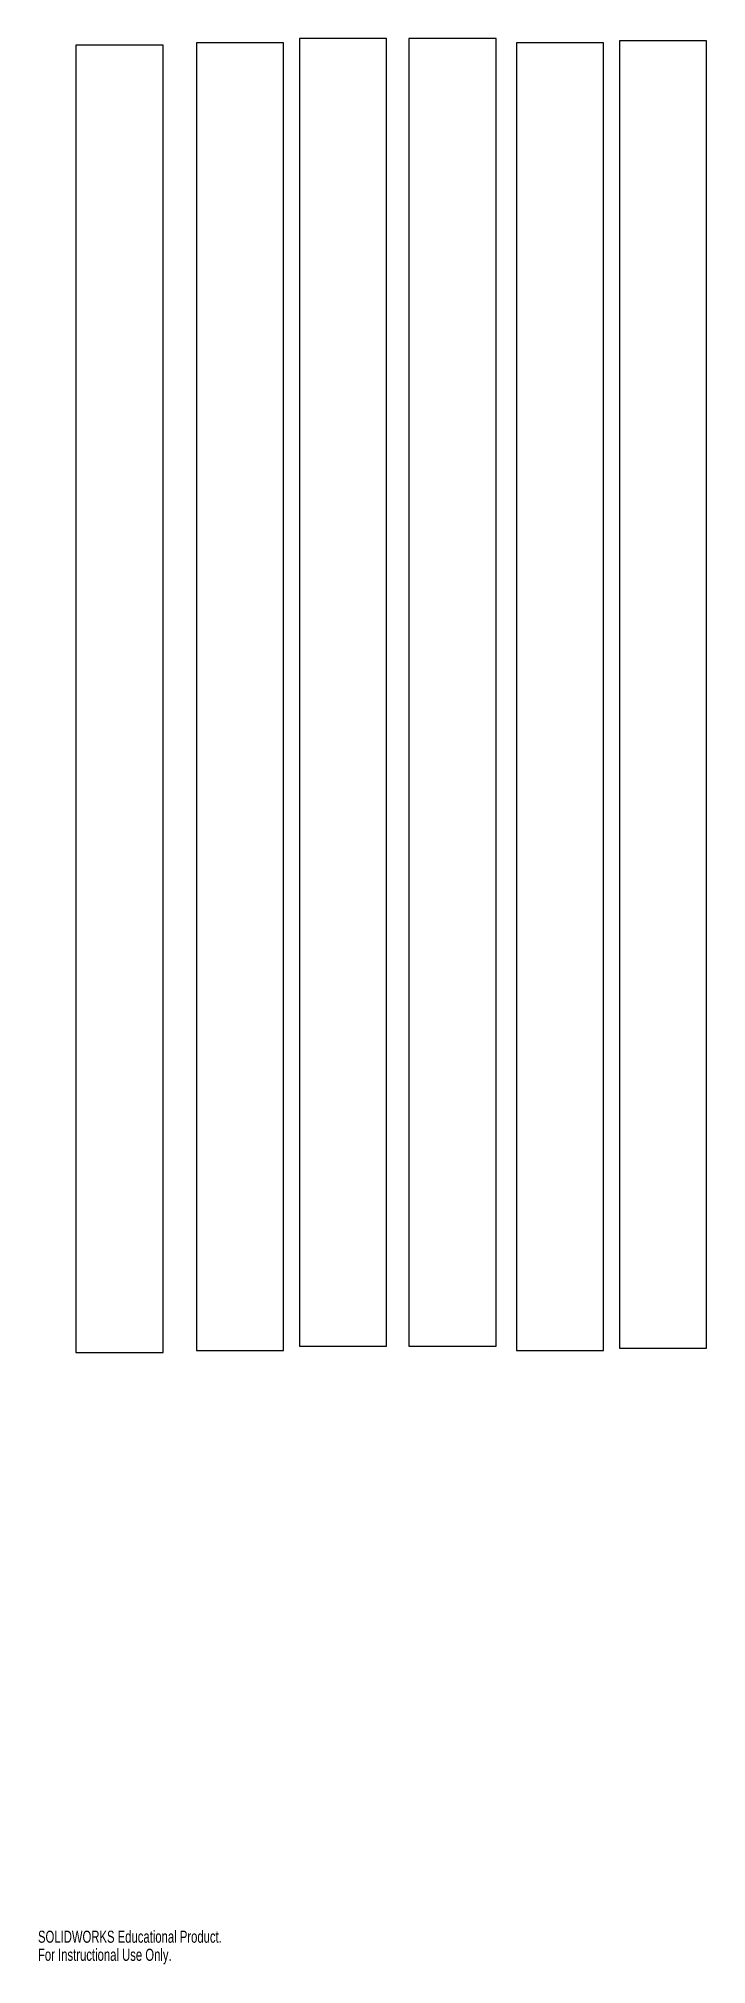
# Model space of a CAD drawing. Header units: millimetres. Extents: x 0 to 153, y 0 to 442.
import ezdxf

# ---------------------------------------------------------------- set-up
doc = ezdxf.new("R2010")
doc.units = ezdxf.units.MM
doc.styles.add('SLDTEXTSTYLE0', font='TXT', dxfattribs={"width": 0.7})

msp = doc.modelspace()

# ---------------------------------------------------------------- linework, layer by layer
at = {"color": 7, "linetype": 'Continuous', "lineweight": 25}
for p, q in [((8.71, 440.35), (8.71, 140.35)), ((28.71, 440.35), (8.71, 440.35)), ((28.71, 140.35), (28.71, 440.35)), ((36.37, 440.85), (36.37, 140.85)), ((56.37, 440.85), (36.37, 440.85)), ((56.37, 140.85), (56.37, 440.85)), ((60, 441.86), (60, 141.86)), ((80, 441.86), (60, 441.86)), ((80, 141.86), (80, 441.86)), ((85.14, 441.86), (85.14, 141.86)), ((105.14, 441.86), (85.14, 441.86)), ((105.14, 141.86), (105.14, 441.86)), ((109.78, 440.85), (109.78, 140.85)), ((129.78, 440.85), (109.78, 440.85)), ((129.78, 140.85), (129.78, 440.85)), ((133.42, 441.36), (133.42, 141.36)), ((153.42, 441.36), (133.42, 441.36)), ((153.42, 141.36), (153.42, 441.36)), ((60, 141.86), (80, 141.86)), ((85.14, 141.86), (105.14, 141.86)), ((8.71, 140.35), (28.71, 140.35)), ((36.37, 140.85), (56.37, 140.85)), ((109.78, 140.85), (129.78, 140.85)), ((133.42, 141.36), (153.42, 141.36))]:
    msp.add_line(p, q, dxfattribs=at)

# ---------------------------------------------------------------- texts
at = {"color": 7, "linetype": 'Continuous', "char_height": 2.768, "attachment_point": 1, "style": 'SLDTEXTSTYLE0'}
for s, insert in [('SOLIDWORKS Educational Product.', (0, 7.72)), ('For Instructional Use Only.', (0, 3.57))]:
    msp.add_mtext(s, dxfattribs=dict(at, insert=insert))

doc.saveas('drawing.dxf')
